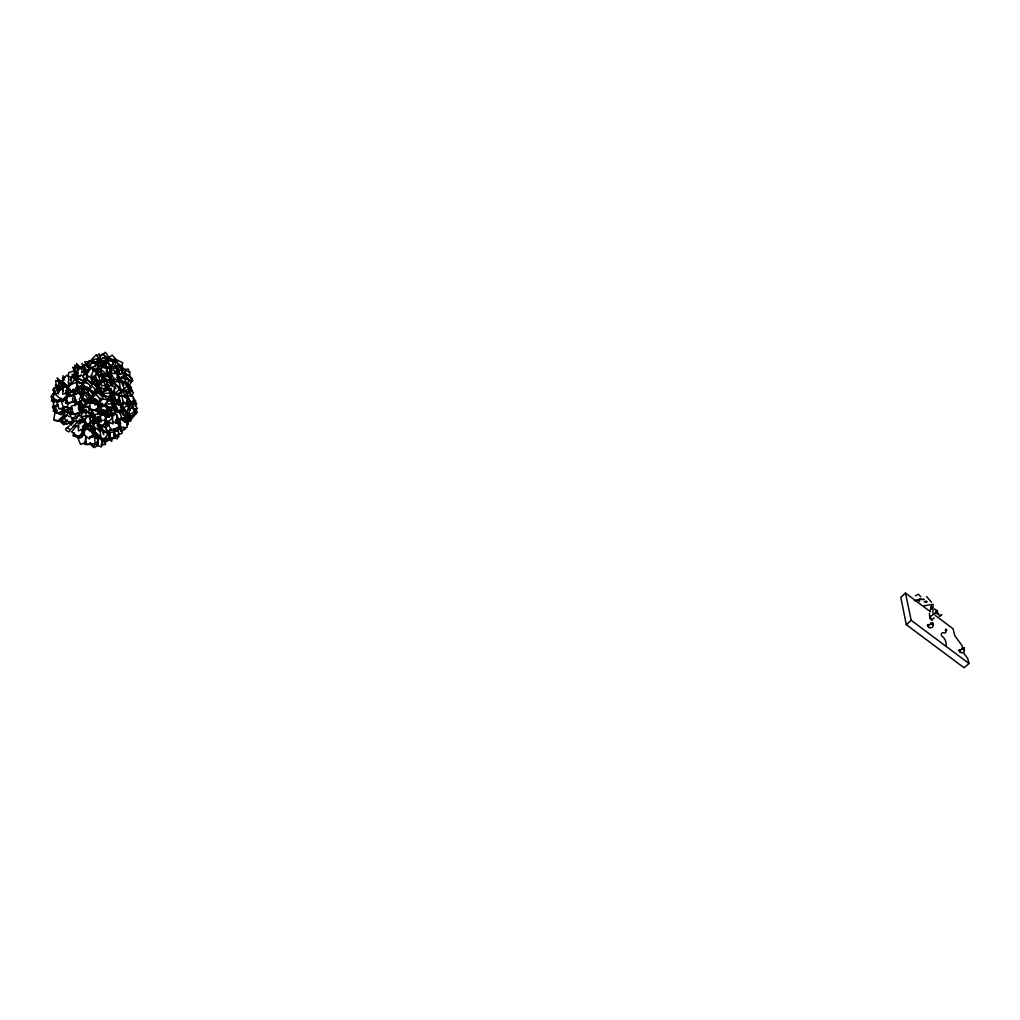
<?xml version="1.0" encoding="UTF-8"?>
<svg xmlns="http://www.w3.org/2000/svg" width="1020" height="1020" viewBox="0 0 1020 1020"><rect width="100%" height="100%" fill="white"/><g stroke="black" fill="none" stroke-linecap="round" stroke-linejoin="round"><path stroke-width="1.5" d="M75.263 376.571L75.263 370.528L68.582 372.67L68.608 380.269L71.272 379.389M123.127 415.191L123.127 412.399M84.354 374.582L84.38 367.009L77.737 369.138L77.724 376.737L80.376 375.87M79.241 415.803L79.279 412.73M81.893 398.692L82.977 389.283L81.982 394.88L76.296 390.724M110.224 381.977L110.236 380.753L102.013 376.992L102.038 378.242L107.495 380.728M82.135 400.12L83.168 389.321L82.378 383.673M129.107 414.732L129.336 406.126M130.101 395.581L130.241 391.017M77.201 387.447L77.303 384.655M85.285 389.347L85.387 386.567M86.254 411.952L86.19 413.597L86.05 412.883M94.401 384.451L94.618 378.866L91.915 378.7M94.975 438.243L95.204 432.773L92.514 432.62M110.173 432.25L109.892 437.962L113.819 438.536L114.163 431.383M109.178 416.772L97.678 413.266L109.076 417.04M106.424 360.774L106.577 358.02L115.158 360.06M126.811 405.807L127.398 397.583L121.138 395.479M73.159 422.395L73.478 418.136M129.565 377.145L129.961 371.79L122.948 370.12M79.024 401.791L78.451 408.548L79.942 411.519L80.631 403.384L79.636 401.421M81.294 394.026L81.766 388.582L83.283 391.489L82.582 399.674L81.064 396.755M87.49 401.421L87.72 398.705M87.172 427.469L87.452 424.307M920.856 599.428L924.082 599.25M938.961 614.308L936.997 612.064L938.553 614.831M58.306 393.975L58.918 388.148L64.298 386.695M105.532 376.495L105.889 373.524L111.027 376.24M73.937 432.582L73.567 435.604L80.873 436.165M82.709 433.258L83.257 428.744M109.701 367.799L110.071 364.803L117.772 368.883L117.185 373.358M113.335 421.362L113.016 423.912L105.315 420.61L106.156 414.197M66.019 403.015L66.746 397.609M105.825 411.557L97.691 413.087M78.336 404.251L78.706 401.548M90.257 401.803L89.377 408.191L97.155 411.557L98.009 405.182L91.545 402.364M86.19 413.597L86.305 412.832M106.475 373.983L107.266 368.398M964.104 647.878L964.155 652.162M82.135 398.807L82.607 395.913M959.017 649.765L960.075 651.079L959.246 650.467L960.955 649.702L959.731 650.314M129.17 420.074L129.706 417.282M75.046 405.781L75.85 401.752L68.034 402.632L67.001 408.013L71.668 407.477M77.928 392.611L78.463 389.895L70.609 390.736L69.564 396.193L72.688 395.849M89.696 406.725L88.434 412.717L93.661 414.209M53.359 396.652L52.721 399.636L59.963 400.783M80.962 415.854L81.103 415.191M122.145 391.208L127.398 385.662L128.66 379.682L120.883 377.502M85.093 441.379L86.101 436.853M86.279 428.502L87.236 424.333M92.539 418.557L93.738 422.752M121.571 393.886L122.655 389.691L119.85 388.697M112.57 437.656L111.55 441.52L110.007 438.485M87.988 363.898L88.829 360.825L97.55 362.011M932.65 627.185L932.981 623.08M95.434 393.745L96.097 391.438M63.291 385.369L64.056 382.768M103.683 390.992L104.371 388.684L96.925 387.715M108.196 425.187L108.936 422.714L104.55 421.885M964.078 648.784L963.836 649.931M81.064 393.35L81.855 390.762L89.709 394.663L87.72 401.14M86.84 374.684L88.829 368.169M73.835 433.105L73.07 435.642L80.032 438.332M95.038 377.272L96.645 372.058L92.731 370.12M81.804 437.606L83.372 432.556M114.367 361.615L115.171 359.053L122.846 362.865L120.819 369.278M929.87 611.324L931.426 606.454L931.553 608.723L931.324 606.301L931.553 608.723M86.764 415.331L84.979 420.469L79.228 419.207M76.36 418.57L77.265 416.007M105.761 376.469L107.087 372.708L106.118 370.451M114.036 367.889L116.255 361.59L114.775 358.237L112.111 365.785L113.093 368.029M116.535 367.327L117.606 364.318L119.098 367.684L117.313 372.708M106.424 420.367L105.353 423.338L106.807 426.959L108.413 422.471M113.755 400.299L114.852 397.341M131.95 396.283L133.403 392.305L131.185 391.348M86.955 428.362L88.612 424.065M108.082 399.024L109.051 396.525L100.139 395.237M89.671 419.386L90.805 416.517L97.894 419.959M127.194 425.187L130.101 418.022M133.582 414.082L130.688 421.222L127.882 419.857M54.697 393.478L52.109 399.572L57.541 402.211M66.249 398.642L67.294 396.206M82.263 412.705L83.423 411.927L83.551 412.807M67.779 408.994L66.555 411.761L62.169 410.894M77.176 378.139L78.349 375.5M82.964 377.081L84.736 373.129L81.702 370.961M96.594 372.096L97.754 369.495M927.384 625.298L927.766 624.431M83.691 391.731L85.527 387.817M107.368 435.451L109.994 429.866M108.337 375.717L109.637 372.963M128.507 414.974L125.843 420.584L120.462 418.098M83.092 392.815L85.693 387.689M94.975 366.078L98.315 359.805L105.073 360.748M114.763 373.345L117.478 368.411L112.684 367.327M108.617 374.697L111.32 369.788M79.305 399.406L80.784 396.742L85.782 404.035L84.277 406.661L80.134 400.618M86.738 390.685L88.243 387.982M92.489 401.727L94.044 398.986M77.392 392.407L78.808 389.908M120.271 424.562L116.816 430.669L113.296 428.731M103.135 414.732L104.525 412.284M927.83 625.375L928.544 626.101L927.715 625.477L929.411 624.699L928.187 625.324M128.749 386.414L131.631 381.505L127.092 378.484M127.092 394.6L131.414 387.205L126.862 384.17M135.252 405.922L136.693 403.448L133.263 401.128L126.875 403.792L128.278 406.355M964.015 648.465L962.166 649.128M74.269 417.103L70.176 423.529L64.298 418.863L68.378 412.437L70.737 414.311M97.614 406.98L100.049 403.244M98.137 420.151L102.217 413.942L108.502 414.26L104.422 420.444L98.137 420.151L100.84 421.566M123.777 375.118L125.205 372.95L132.039 378.242L129.897 381.467M72.981 412.335L71.477 414.553L70.125 408.727M932.611 623.144L930.61 624.1M85.999 410.257L86.075 409.313L85.45 409.683M57.349 385.955L61.251 380.702M58.076 389.78L59.632 387.676M76.717 371.841L80.695 366.511L87.133 370.413M72.305 382.474L76.309 377.119L82.811 381.034M83.321 382.882L80.108 387.141L77.507 385.585M99.743 366.333L102.319 362.916L106.411 364.586M945.961 630.003L945.795 632.655L944.367 633.025A2.014 1.836 -1.1 0 0 941.664 633.382A2.014 1.836 -1.1 0 0 941.83 635.881A5.202 1.594 45.8 0 1 945.4 640.522A35.815 11.143 45.5 0 1 946.139 646.438L946.33 646.246M105.608 359.512L107.202 357.421L110.963 359.728M85.705 389.257L87.299 387.141M93.84 433.334L89.39 438.995L82.378 433.372L86.866 427.724L90.346 430.529M106.59 362.852L108.528 360.43L114.597 362.202M111.69 365.823L113.628 363.413M108.043 374.582L109.79 372.389M70.928 377.757L75.875 371.611L78.183 373.409M71.744 382.972L68.773 386.656L61.799 381.289L66.746 375.13L69.067 376.928M97.219 384.005L98.991 381.799M97.831 423.058L100.75 419.475M106.87 421.005L103.007 425.761L98.404 424.639M131.363 415.816L125.995 422.42L120.895 418.965M927.703 625.362L928.225 626.879M959.539 651.805L959.068 650.352M71.196 429.114L77.38 422.101M96.696 360.085L102.472 353.723L108.439 358.938L105.557 362.113M111.078 409.619L105.06 416.071L109.191 417.027M97.219 385.445L99.909 382.589M115.285 422.739L117.249 420.648L120.781 423.376M121.176 427.291L117.249 431.473L113.717 428.744M99.259 383.405L102.829 379.606L104.639 381.85M79.42 413.24L74.6 413.737M101.758 393.146L103.555 391.246M111.639 384.604L113.743 382.372L120.169 388.48L114.916 394.026M118.881 381.786L120.985 379.567L127.398 385.662M134.041 403.193L135.889 401.23L133.199 398.029M99.577 430.555L101.681 428.336L108.158 434.443L102.88 440.002M54.659 393.337L54.085 387.434L60.04 390.022L55.718 394.638L62.131 400.35L67.562 394.651L65.42 392.738M60.945 398.17L57.681 401.587L51.255 395.875L56.712 390.163L58.841 392.075M91.57 416.339L93.228 414.604M67.651 427.342L74.243 420.533M95.344 385.228L97.512 383.023M85.871 365.198L90.512 360.532L92.17 363.043M931.987 620.504L930.763 618.885M103.696 378.382L99.654 382.449L94.63 377.081M82.811 400.465L84.826 398.45M931.132 616.131L936.538 612.038M111.754 376.418L109.828 378.305L111.524 380.855M94.337 395.097L99.118 390.405L94.86 383.953M97.053 355.929L99.271 353.761L100.406 357.816M91.252 361.756L93.445 359.601L94.579 363.668M921.57 599.377L914.277 600.729M81.409 372.644L83.359 370.834L88.064 377.03L85.132 379.746M95.599 385.126L97.869 383.01L100.189 391.361L97.907 393.427M86.585 372.759L92.476 367.327L97.168 373.511L91.277 378.943M930.508 611.822L905.479 593.041L900.787 597.363L906.308 624.686L964.066 667.756L969 663.497L967.661 658.372L963.887 653.412M53.027 394.039L54.978 392.241M53.346 399.228L51.395 401.026L54.022 402.696M103.836 382.36L106.156 380.243L108.477 388.594L106.144 390.673L105.379 387.906M67.855 390.711L69.857 388.888M112.914 401.791L115.018 399.865M67.282 400.745L65.293 402.556L67.932 404.239M87.21 426.755L89.556 424.639M906.308 624.686L911.166 620.287L905.479 593.041M91.876 432.913L95.395 429.739M74.881 404.073L76.87 402.275M117.606 395.683L122.668 391.221L126.76 397.787M113.258 401.089L115.234 399.368M931.668 623.641L929.169 624.686M963.212 648.669L960.712 649.702M91.775 401.765L94.146 399.738M95.051 405.029L97.435 402.989M96.058 423.249L98.341 421.324L100.648 429.662M108.847 373.345L112.136 370.553M117.797 375.105L119.99 373.243L115.426 367.748M95.523 443.152L97.894 441.137M104.486 442.744L107.431 440.27L106.514 437.644M66.172 422.905L63.776 424.906L59.963 420.686M59.02 419.628L65.05 414.604M78.655 437.478L84.112 432.977M100.228 356.477L105.468 352.244L110.198 359.397M92.259 437.108L94.554 435.272L97.588 438.804M98.455 442.081L92.731 446.683L89.696 443.152M60.856 419.87L67.027 414.949L69.36 416.772M70.418 421.489L66.721 424.435L62.029 420.788M81.868 421.145L88.498 415.994L91.94 421.897L85.297 427.048L83.92 424.69M107.176 399.674L112.098 395.862L108.069 389.079L103.16 392.904L104.767 395.607M61.837 381.735L64.03 380.052M81.23 367.582L85.744 364.127L89.135 368.309M58.216 404.659L53.435 408.319L56.954 410.958M61.328 387.855L64.63 385.331M66.262 410.92L70.469 407.719M76.87 378.178L81.396 374.735L86.534 381.034L81.995 384.451M86.317 373.817L88.574 372.109M108.796 357.637L112.187 355.062L117.147 361.22M83.946 379.682L86.203 377.974L89.62 382.156M80.491 395.505L83.87 392.993L78.757 386.733M123.191 392.292L125.74 390.392L127.831 398.782M932.56 619.216L934.32 617.929M106.59 416.007L111.473 412.514L112.187 418.544L106.067 422.905L105.366 416.874M101.949 414.821L104.333 413.138L112.99 414.145L110.581 415.816M82.25 394.906L85.093 392.942M67.447 419.908L62.322 423.428L62.029 420.648M964.015 648.159L964.486 650.569M130.381 382.5L132.868 380.817L128.864 375.016M57.617 401.906L61.162 399.508M62.041 400.669L65.599 398.272M128.915 392.853L132.345 390.545L128.673 384.4M932.471 623.131L932.968 625.566M132.791 415.548L137.394 412.475L135.188 408.778M128.137 420.253L133.926 416.402M915.437 595.858L917.388 594.558M76.219 420.393L74.065 421.795L72.981 417.779M939.739 615.914L941.804 614.805L939.293 616.348M66.236 406.738L61.608 409.759L67.384 410.117L70.839 407.86M128.137 415.548L134.729 411.468L129.795 404.098L123.191 408.178L127.321 414.324M96.556 408.854L104.142 405.055M108.694 424.613L104.958 426.883L107.521 431.524L111.282 429.254M98.226 445.217L94.197 447.652L90.346 442.693M114.202 367.786L119.161 364.816L121.762 369.227L114.291 373.715M119.608 378.28L124.58 375.283L121.979 370.859M103.951 432.748L106.501 431.256L109.956 437.299L102.306 441.775L98.864 435.719M115.617 395.046L120.679 392.101M122.846 392.228L129.17 388.556L125.702 382.627M127.258 421.056L129.859 419.628L128.864 415.408M109.012 439.76L112.697 437.797M89.62 368.845L97.257 364.969M94.325 371.382L98.111 369.444M95.319 371.152L102.433 367.595M106.87 375.118L109.65 373.741M110.313 422.382L107.725 423.67L111.703 430.402L119.48 426.513L115.515 419.806M99.705 407.477L91.851 411.328L95.842 418.072L103.683 414.209L102.089 411.519M108.796 389.551L111.103 388.429L113.118 397.009L110.797 398.093M102.102 395.365L104.563 394.204M111.575 392.037L114.049 390.864L116.305 394.663M72.445 391.208L79.177 388.021L75.671 382.423L67.562 386.261L71.094 391.846M76.564 399.891L68.519 403.703L64.987 398.195L73.057 394.37L74.46 396.576M126.187 392.522L129.871 390.775L125.422 383.201M104.588 442.157L110.746 439.314L106.246 431.779M84.545 434.941L77.826 437.988L80.605 444.452L85.986 442.004M113.003 408.752L115.349 407.707L113.335 399.1L111.001 400.184L112.009 404.468M120.628 431.218L125.383 429.19L123.191 426.895M133.607 410.397L137.407 408.803L133.199 401.128M112.417 401.204L118.664 398.998L122.897 406.597L120.398 407.477M76.385 422.089L80.529 420.622M63.801 399.904L56.788 402.377L59.134 409.122L66.16 406.648M66.835 399.164L61.213 401.14L63.571 407.898L67.792 406.406M57.439 404.978L52.288 406.789L56.049 412.807M59.377 413.113L63.24 411.761M118.881 419.462L125.154 417.282L120.908 409.683L114.635 411.876L118.18 418.2M101.464 406.126L105.149 404.978M90.563 421.566L98.022 419.118L98.825 421.732M120.398 369.597L123.216 368.704L126.76 375.5M100.266 359.053L106.144 357.229M58.459 386.452L63.75 384.82M130.496 408.484L133.327 407.617L135.685 414.515L127.194 417.142L124.848 410.231M92.246 392.802L94.949 391.986L101.35 394.434M81.829 431.46L84.584 430.631M87.758 398.782L93.113 397.175L87.962 395.237M120.972 405.233L123.726 404.417L121.877 395.811L119.123 396.665L120.666 403.805M87.682 403.69L80.631 405.718L80.032 402.925M59.224 412.794L66.287 410.754M81.498 401.013L75.824 402.632L74.001 394.204L81.115 392.19M81.817 434.469L84.481 433.729M69.296 392.343L62.615 394.179L63.393 386.899L68.761 385.445M93.253 394.612L100.444 392.636L103.402 399.062M99.692 401.523L96.823 402.313L95.038 398.463M930.546 623.08L931.273 622.889M79.828 410.55L79.942 413.393M58.153 405.973L55.564 406.636L56.941 413.215L64.668 411.187L63.865 407.248M962.038 648.057L962.765 647.866M109.153 367.812L112.149 367.111L106.437 361.717L103.453 362.444L105.736 364.586M104.996 376.482L107.967 375.832L102.242 370.464L99.284 371.14L103.849 375.411M960.215 652.405L962 652.621M924.094 605.791L933.16 604.273L932.828 612.969L934.651 614.69M931.566 627.568L930.622 627.721M90.181 383.023L92.782 382.538L91.558 374.722M963.071 652.532L962.128 652.685M79.789 386.784L83.678 386.07M81.243 368.832L83.895 368.386L88.995 370.732M84.979 372.211L87.618 371.764M64.324 382.627L59.147 383.469L64.26 385.751M80.376 382.946L84.354 382.296L86.917 383.456M81.37 416.644L97.805 413.98M57.528 390.469L60.116 390.061M57.273 410.308L53.065 410.971L55.526 412.029M929.794 627.606L928.71 627.44M79.33 394.561L83.296 393.95L76.87 391.094L71.578 391.909L76.729 394.192M73.147 426.475L78.91 425.595M114.253 367.748L117.019 367.327L114.431 366.103M117.746 374.735L121.915 374.098L121.189 366.69M91.647 397.341L89.033 397.736L92.756 399.394M106.118 425.493L108.898 425.085M108.222 432.773L115.196 431.74L114.916 428.744M89.492 437.21L93.381 436.636L92.157 428.884M94.146 359.295L96.938 358.912M88.332 365.134L91.124 364.765M97.448 362.508L90.142 363.464L90.793 368.908M103.122 424.345L108.847 423.581M116.637 377.693L119.493 377.323L121.418 381.531M100.865 385.879L108.043 384.935L110.67 390.571M96.913 388.072L99.769 387.702L102.421 393.325M89.913 436.573L94.337 436.012L95.179 443.547L86.33 444.682L85.501 437.134M97.372 426.309L100.228 425.952L102.867 431.46M79.84 413.406L74.83 414.031L71.349 412.87M56.189 406.075L53.078 406.432L54.047 401.089L57.158 400.745M96.836 399.547L94.146 399.84L96.696 400.681M82.237 413.087L81.294 413.176L81.957 414.515M120.207 395.76L127.449 395.097L129.782 400.694M126.034 402.492L128.928 402.237M79.139 413.228L81.97 413.049M83.64 426.844L87.86 426.577M122.744 369.431L128.494 369.138L128.749 372.147M916.253 600.41L918.051 600.321M69.513 394.804L66.772 394.931L67.014 398.055M73.172 401.447L75.913 401.344M105.672 393.312L112.85 393.044L115.311 398.284M110.198 399.802L114.495 399.649M107.865 403.971L115.069 403.716L117.542 408.956M116.713 410.308L110.976 410.499L109.727 407.898M67.741 411.43L70.648 411.34M62.233 412.08L68.021 411.914M104.805 375.411L100.419 375.475L101.605 367.047L107.47 366.996M101.005 444.529L105.557 444.503L105.2 438.74M935.748 611.643L937.214 611.643M922.781 599.581L923.712 599.581M60.244 411.889L64.745 412.016M110.836 373.167L116.764 373.384L118.396 381.811L112.468 381.556L111.932 378.764M103.594 375.972L109.51 376.201L111.154 384.617M91.468 421.91L97.397 422.255L99.067 430.631M73.427 418.531L76.309 418.71M89.352 362.011L84.787 361.679L86.598 366.04M78.973 367.506L82.008 367.736M90.155 397.252L93.266 397.494M926.581 596.598L931.515 602.157M86.623 429.42L83.5 429.152L84.736 431.995M82.531 406.903L86.713 407.273M97.665 375.067L106.003 376.724M103.084 376.928L97.576 375.513M83.971 443.929L90.257 444.503M929.857 627.517L930.495 627.657M63.776 385.216L66.734 385.496M104.83 415.153L109.14 415.65M83.487 405.845L89.785 406.585M87.631 428.629L93.585 429.331M94.847 403.486L97.984 403.856M88.906 399.19L93.623 399.764M106.743 363.349L108.974 363.63L110.441 372.172L107.1 371.714L105.634 363.209M94.108 392.152L103.007 393.286M91.8 395.658L94.771 396.04M109.956 380.256L112.901 380.639M87.35 367.264L90.27 367.659M123.241 376.023L126.187 376.406L126.34 379.3M79.968 420.367L82.607 420.724M98.876 425.072L103.428 425.722M54.481 420.533L60.601 421.502M60.052 398.858L64.387 399.559M58.943 414.222L62.003 414.719M114.431 438.217L117.466 438.766L117.3 436.024M104.41 406.47L98.175 405.335L100.457 410.626M103.568 411.2L108.222 412.042L105.965 406.75M924.158 601.813L926.581 602.106L926.466 601.15M926.95 601.774L924.745 601.29M123.445 375.768L126.174 376.406L123.675 374.659M118.588 377.285L125.536 378.892L125.855 384.769L128.443 385.394M107.164 384.884L114.138 386.529L114.559 393.911M98.914 387.638L105.863 389.283M107.329 405.641L99.616 403.742L99.514 398.068L107.266 399.98L107.291 402.811M99.373 425.812L106.309 427.533L106.666 433.36M84.456 387.549L88.753 388.658M92.858 418.2L97.142 419.335M126.48 394.944L133.493 396.869L133.62 404.175L126.62 402.237M106.539 372.568L109.561 373.422M126.263 404.392L130.203 405.501M71.196 412.679L73.465 413.393M76.895 420.877L82.339 422.65M63.877 406.419L72.203 409.16M919.479 598.714L920.614 599.122M71.107 412.909L74.473 414.12L76.972 418.085M101.311 375.857L99.22 375.105L93.827 368.806L96.977 369.967L98.761 372.058M68.837 422.28L73.057 423.81M112.009 392.496L118.868 395.033L119.059 402.033L112.213 399.496M114.227 403.155L121.125 405.718L121.316 412.717L114.431 410.155M98.124 371.637L106.348 374.952M89.556 415.918L93.355 417.473M102.88 357.701L107.648 359.703M81.128 368.845L75.11 366.282L75.607 372.274M75.964 368.755L73.593 367.736L73.963 372.16M116.293 435.846L118.83 436.942L118.269 433.959M70.507 389.895L68.085 388.849L68.748 396.283M72.356 397.864L74.766 398.909L74.116 391.463M107.431 414.745L109.981 415.854M62.36 411.685L64.808 412.756M94.771 383.609L97.18 384.68L95.115 376.571M94.732 379.822L101.592 382.959M94.784 381.046L101.617 384.157M121.112 409.823L127.831 412.947M101.949 404.506L107.368 407.018M105.302 397.456L113.424 401.242M108.859 361.87L105.175 360.124L110.466 359.206L116.611 362.125M59.249 399.661L63.316 401.638M90.614 382.666L97.155 385.917L95.141 392.419L87.312 388.518M86.419 400.49L82.492 398.539L87.707 402.964L86.993 396.997L82.798 393.452M918.242 594.175L920.779 596.725M109.522 369.291L112.073 370.642M98.277 420.444L100.878 421.859M97.499 416.44L101.031 418.391M98.443 420.087L101.031 421.579M73.695 389.092L80.172 392.968M65.764 393.898L68.977 395.849M75.505 387.855L79.483 390.43M117.746 379.835L122.668 383.112L123.955 385.139M100.674 394.294L103.122 395.951M65.229 377.425L62.921 375.857L63.699 378.586M98.443 428.591L103.364 431.957M84.367 421.808L89.862 425.608L96.887 438.205L93.661 431.192L96.415 436.534M102.765 365.797L97.27 361.972L98.914 365.67M93.139 414.388L95.383 415.956M80.223 409.798L83.589 412.156M124.784 411.315L129.183 414.413L125.039 422L121.737 419.653M124.453 396.767L130.585 401.153L132.906 405.118L126.799 400.745M112.264 385.063L106.603 380.957L107.125 385.165M83.117 427.584L84.889 428.884M911.166 620.287L969 663.497M935.506 615.583L953.024 628.741L954.784 635.651L960.292 643.237A4.654 1.403 45.9 0 1 962.204 646.897M78.859 427.495L76.564 425.761L71.642 431.906L78.553 437.083L83.449 430.95L81.154 429.229M80.682 410.92L82.48 412.271M97.945 416.466L100.33 418.302M97.767 366.932L100.661 369.291M116.063 361.705L120.232 365.109L120.513 368.08M96.007 367.939L98.175 369.699M80.72 406.075L83.806 408.612L85.489 412.106M80.554 408.064L83.028 410.091M109.675 381.837L113.131 384.667M88.434 412.552L93.559 416.772M124.364 381.187L127.997 384.234M91.29 385.598L94.452 388.25L95.141 394.23L90.946 390.711M85.45 381.505L89.671 385.05L90.385 391.081L85.132 386.656M66.835 393.911L69.806 396.525M79.84 408.599L82.798 411.213M64.54 410.575L66.631 412.437M61.162 388.913L63.291 390.826M87.389 411.175L92.807 416.045M85.795 388.543L88.013 390.558M937.686 610.98L934.651 609.08L935.072 609.679M103.058 354.539L108.566 359.665M82.034 368.819L76.474 363.579L78.247 367.837M78.221 368.169L74.932 365.083L76.105 367.863M96.415 433.895L101.809 438.982M77.66 379.465L72.05 374.161L73.861 378.407M115.732 385.114L121.074 390.201M72.802 389.334L76.219 394.217M62.539 383.023L57.069 377.808L58.905 381.952M59.836 388.964L55.437 384.769L57.286 388.9M108.859 410.333L114.163 415.586M112.187 407.324L117.491 412.615M98.71 370.948L104.703 377.375M936.118 612.816L937.087 613.874M96.823 437.376L98.685 439.416M99.998 425.098L101.923 427.24M85.489 410.18L87.465 412.373L93.024 412.87L88.102 407.401M121.533 406.546L123.445 408.739M125.447 375.564L129.157 380.026M79.802 406.393L83.602 411.034M111.448 366.805L116.713 373.843M107.278 375.513L111.129 380.281M109.42 378.904L111.333 381.276M91.468 427.15L89.989 425.302L92.935 430.019M918.688 600.372L919.504 601.417M109.42 371.369L111.231 373.702M116.803 402.148L118.575 404.417M96.097 437.376L98.022 439.862M70.482 384.706L68.111 381.569L69.207 386.172M65.471 390.481L67.817 393.643L65.994 385.955L63.648 382.819L64.745 387.421M81.001 417.18C86.573 424.065 94.21 429.089 96.874 438.205M98.978 383.188L95.191 378.063L98.15 382.551M92.973 382.067L97.512 388.429M99.807 403.971L101.477 406.355M98.111 429.025L99.896 431.587M117.262 418.672L118.894 421.031M101.324 379.555L102.816 381.735M123.305 412.985L127.385 418.914M91.086 378.943L92.743 381.365M89.071 389.194L93.228 395.275L91.698 397.94L87.567 391.884M114.98 366.027L119.047 371.969M99.45 393.465L96.747 389.436L102.905 393.58L104.907 396.601M117.16 377.425L118.855 379.988M121.201 365.262L125.077 371.127M98.825 358.453L96.339 354.692L91.685 359.371L93.343 361.87M97.027 424.817L99.577 428.68M107.023 389.704L105.034 386.669L111.205 390.813L113.845 394.855M51 396.691L54.557 402.161M54.774 392.968L52.645 389.678L60.626 385.917L62.029 388.11M80.503 385.624L82.594 388.951M91.507 414.757L93.725 418.481M129.183 391.336L132.128 396.257M128.992 385.636L130.445 388.123M120.398 427.406L122.578 431.154M118.817 388.225L120.895 391.782M63.699 380.065L62.449 377.884L63.444 380.434M87.057 392.7L88.077 394.638M119.659 427.903L122.323 433.067L116.165 435.935L113.5 430.784M104.69 423.67L106.08 426.449M931.668 619.867L929.896 616.106L929.87 618.77L929.36 613.313M107.317 383.52L103.657 375.589L102.14 377.731L103.963 381.671M111.486 412.118L112.659 414.668M98.583 374.518L99.68 376.954M68.072 387.676L69.181 390.252M95.816 432.76L98.188 438.307M102.637 432.008L103.81 434.788M78.247 380.881L79.432 383.686M114.673 386.032L115.846 388.837M121.915 383.214L124.236 388.837M118.141 420.278L120.704 427.048M126.658 420.406L128.189 424.46M78.82 412.819L79.751 415.433L71.642 418.786L69.334 412.246M131.988 403.04L134.13 409.632M63.954 410.104L64.897 412.972M94.618 376.138L96.39 381.658M99.616 424.345L100.419 426.947M117.491 400.72L118.715 404.825M119.722 411.392L121.788 418.264L117.746 420.788L116.93 418.047M99.399 370.387L97.41 363.745L104.83 361.424L105.621 364.076M117.657 429.114L118.97 433.64L115.018 437.287L113.717 432.76M117.632 372.657L119.926 380.932M93.037 418.366L94.171 422.701M98.073 373.613L100.113 381.697L96.517 380.116L95.485 376.087M126.11 391.017L127.436 396.589M96.492 417.358L97.499 421.579L95.038 422.994L93.049 414.592M79.088 406.801L78.489 404.022L71.4 406.062L73.223 414.439L80.287 412.373L79.688 409.594M82.008 396.397L82.913 400.605M932.458 623.36L932.624 624.074M964.002 648.401L964.155 649.09M92.591 427.482L93.151 430.261M79.101 409.007L79.624 411.748M96.977 435.731L97.435 438.434M90.767 397.264L91.252 400.325M86.343 375.717L86.84 378.841M122.476 406.636L123.05 410.907M129.884 407.885L130.267 410.728M79.764 420.954L80.159 423.899M71.12 422.28L71.515 425.225M94.12 375.87L94.643 380.383M123.994 372.733L124.58 378.649M109.331 431.83L109.561 434.214M56.419 387.842L55.73 380.473L61.659 383.036L62.067 387.46M109.675 433.36L109.956 436.369M71.323 384.4L70.673 376.89L76.742 379.491L77.38 387.001M81.829 385.7L82.199 390.175M111.04 410.881L111.384 415.242M104.537 411.213L104.767 414.107M72.586 399.394L72.815 402.53M85.31 410.933L85.54 414.018M97.423 435.91L97.958 444.554M83.041 386.771L83.245 391.45M87.057 372.453L87.146 375.118M102.038 403.04L102.064 405.934M102.484 441.239L102.535 445.536M97.831 400.681L97.882 405.004M98.264 435.897L98.302 438.753M110.262 395.951L110.313 401.727M78.425 423.504L78.4 430.861L84.991 428.527L85.03 421.171L78.425 423.504M946.687 630.079C944.775 632.502 945.094 626.994 946.687 630.079M87.019 371.127L87.006 374.314L87.019 371.127M112.748 412.998L112.544 421.451L116.688 423.364L116.892 414.885L112.748 412.998M63.839 414.12L62.462 421.63L53.703 419.781L55.08 412.258L63.839 414.12M99.195 436.853L97.015 445.243L101.184 446.938L103.377 438.523L99.195 436.853M123.458 401.574L122.119 406.342L127.041 411.927L128.418 407.197L123.458 401.574M84.507 378.79L82.518 385.343L90.385 389.257L92.399 382.717L84.507 378.79M102.319 405.947L100.878 409.683L109.79 410.933L111.257 407.209L102.319 405.947M76.972 402.989L76.704 403.627L76.972 402.989M89.798 366.715L86.266 374.62L90.321 377.515L93.865 369.597L89.798 366.715M90.41 420.839L86.904 428.642L90.933 431.702L94.452 423.874L90.41 420.839M83.436 384.782L81.944 387.511L86.942 394.804L88.447 392.113L83.436 384.782M110.925 372.772L109.382 374.926L113.029 382.819L114.584 380.702L110.925 372.772M91.494 421.693L90.028 423.631L93.7 431.562L95.179 429.675L91.494 421.693M103.122 381.187L98.341 385.917L102.586 392.343L107.393 387.638L103.122 381.187M95.179 393.809L91.915 396.869L98.315 403.219L101.605 400.184L95.179 393.809M66.912 427.711L65.777 428.706L65.905 430.325L68.952 431.855L70.074 430.861L69.947 429.229L66.912 427.711M110.275 399.751L105.34 403.563L109.382 410.346L114.316 406.559L110.275 399.751M88.345 400.669L86.024 402.415L94.732 403.448L97.078 401.714L88.345 400.669M112.073 397.915L111.027 398.183L118.192 403.563L119.276 403.333L112.073 397.915M79.509 379.058L74.192 379.937L80.631 382.844L85.96 381.977L79.509 379.058M101.707 409.951L96.288 410.499L102.663 412.552L108.082 412.003L101.707 409.951M126.467 418.85L119.952 419.169L120.641 427.839L127.156 427.546L126.467 418.85M111.511 368.577L104.448 367.914L100.432 366.218L107.495 366.894L111.511 368.577M106.514 367.557L103.415 366.384L98.009 360.085L101.133 361.297L106.514 367.557M90.805 429.7L82.505 425.978L82.633 426.972L90.895 430.682L90.805 429.7M119.544 382.232L113.87 378.127L114.533 383.762L120.181 387.855L119.544 382.232M100.151 431.243L94.465 427.048L95.23 432.467L100.891 436.649L100.151 431.243M115.744 399.814L109.752 394.88L118.294 403.117L115.744 399.814M117.989 410.563L111.97 405.577L120.538 413.827L117.989 410.563M84.456 366.193L82.059 363.566L84.647 371.305L87.044 373.957L84.456 366.193M75.289 369.724L72.93 367.085L75.544 374.825L77.903 377.489L75.289 369.724M85.106 420.661L82.722 417.83L85.285 425.353L87.669 428.209L85.106 420.661M83.053 391.425L82.888 386.758L83.028 391.463"/></g></svg>
